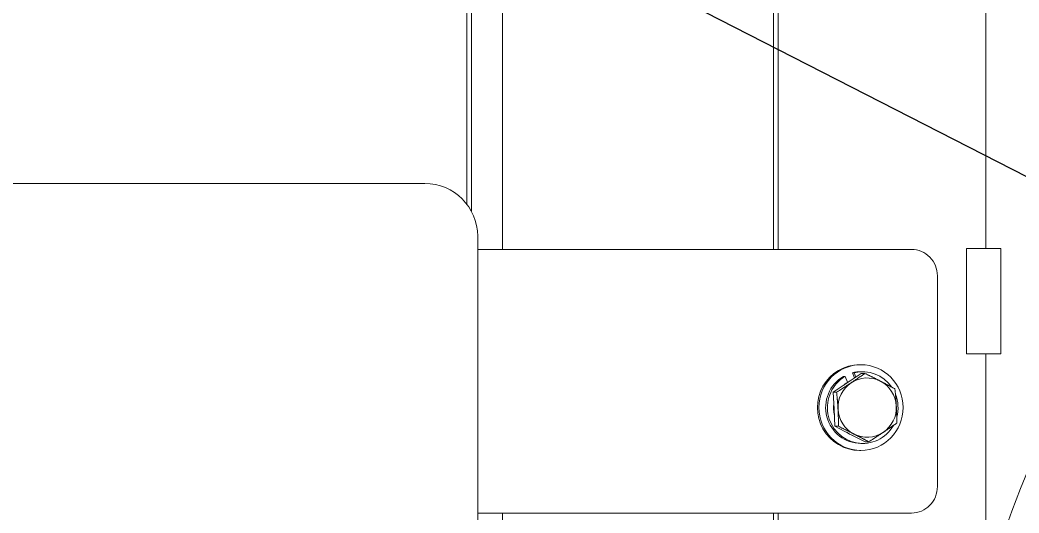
# Model space of a CAD drawing. Header units: inches. Extents: x 14 to 368, y 5 to 236.
# Drawn here: x 172.19 to 181.66, y 92.32 to 96.99 of the extents above; entities that cross this region are included whole.
import ezdxf

# ---------------------------------------------------------------- set-up
doc = ezdxf.new("R2010")
doc.units = ezdxf.units.IN
doc.header["$LTSCALE"] = 11
doc.header["$MEASUREMENT"] = 0
doc.layers.add('Symbol (ANSI)', color=7, linetype='Continuous', lineweight=25)
doc.layers.add('Visible (ANSI)', color=7, linetype='Continuous', lineweight=50)
doc.styles.add('MEMCOR Medium', font='arial.ttf')
doc.dimstyles.new('Default (ANSI)$7', dxfattribs={"dimscale": 11, "dimtxt": 0.15, "dimasz": 0.098425, "dimexe": 0.125, "dimexo": 0.0625, "dimgap": 0.031496, "dimtad": 0, "dimtih": 1, "dimtoh": 1, "dimdec": 4, "dimrnd": 1e-08, "dimzin": 3, "dimdsep": 46, "dimlunit": 5, "dimtxsty": 'MEMCOR Medium', "dimcen": 0.09, "dimdle": 0.393701, "dimclrd": 256, "dimclre": 256, "dimclrt": 256, "dimadec": 0, "dimazin": 1, "dimtfac": 0.8, "dimtofl": 0, "dimtmove": 0, "dimatfit": 3, "dimfxl": 1, "dimfrac": 1, "dimtolj": 1, "dimtzin": 4, "dimlwd": -1, "dimlwe": -1, "dimarcsym": 0})

msp = doc.modelspace()

# ---------------------------------------------------------------- linework, layer by layer
at = {"layer": 'Visible (ANSI)', "linetype": 'Continuous', "lineweight": 18}
for p, q in [((181.350747, 94.82876), (181.350747, 102.70876)), ((176.429112, 95.248266), (176.429112, 97.44376)), ((176.472524, 97.44376), (176.472524, 95.181261)), ((176.768587, 94.81876), (176.768587, 97.44376)), ((179.337719, 94.81876), (179.337719, 97.44376)), ((179.381131, 97.44376), (179.381131, 94.81876)), ((176.032532, 95.44376), (169.631282, 95.44376)), ((176.532532, 79.44376), (176.532532, 94.94376)), ((176.787702, 94.81876), (176.532532, 94.81876)), ((176.787702, 94.81876), (177.294527, 94.81876)), ((180.6447, 94.81876), (177.294527, 94.81876)), ((181.491335, 94.82876), (181.166095, 94.82876)), ((181.166095, 93.82876), (181.166095, 94.82876)), ((181.491335, 93.82876), (181.491335, 94.82876)), ((180.890902, 92.56876), (180.890902, 94.56876)), ((181.491335, 93.82876), (181.166095, 93.82876)), ((181.350747, 91.557941), (181.350747, 93.82876)), ((180.152296, 93.72476), (180.166188, 93.72476)), ((180.01589, 93.613674), (179.999568, 93.613674)), ((180.01589, 93.613674), (180.037815, 93.558286)), ((180.03544, 93.553967), (180.169174, 93.642734)), ((180.085461, 93.64873), (180.104759, 93.599978)), ((180.101784, 93.64873), (180.085461, 93.64873)), ((180.117685, 93.608558), (180.101784, 93.64873)), ((180.182511, 93.65876), (180.166188, 93.65876)), ((180.169174, 93.642734), (180.202671, 93.642734)), ((179.901706, 93.465201), (180.03544, 93.553967)), ((179.901706, 93.465201), (179.935204, 93.465201)), ((179.910546, 93.303214), (179.901706, 93.465201)), ((179.919385, 93.141227), (179.910546, 93.303214)), ((179.919385, 93.141227), (179.952882, 93.141227)), ((180.061958, 93.068006), (179.919385, 93.141227)), ((180.204531, 92.994786), (180.061958, 93.068006)), ((180.152296, 92.91276), (180.166188, 92.91276)), ((180.182511, 92.97876), (180.166188, 92.97876)), ((180.204531, 92.994786), (180.238029, 92.994786)), ((176.532532, 92.31876), (176.787702, 92.31876)), ((176.768587, 78.56876), (176.768587, 92.31876)), ((177.294527, 92.31876), (176.787702, 92.31876)), ((177.294527, 92.31876), (180.6447, 92.31876)), ((179.337719, 78.56876), (179.337719, 92.31876)), ((179.381131, 92.31876), (179.381131, 78.56876))]:
    msp.add_line(p, q, dxfattribs=at)
msp.add_circle((190.518842, 89.06876), 9.5, dxfattribs=at)
msp.add_arc((176.032532, 94.94376), 0.5, 0, 90, dxfattribs=at)
for centre, major_axis, start_param, end_param in [((180.6447, 94.56876), (0, 0.25), 4.71238898, 6.28318531), ((180.152296, 93.31876), (0, -0.406), 3.14159265, 6.28318531), ((180.182511, 93.31876), (0, 0.34), 5.3193991, 6.52667947), ((180.166188, 93.31876), (0, -0.34), 3.66244557, 6.28318531), ((180.182511, 93.31876), (0, -0.34), 3.66244557, 7.33255283), ((180.182511, 93.31876), (0, 0.281), 0.44782597, 0.71007783), ((180.224708, 93.31876), (0, 0.281), 5.81493966, 6.86213721), ((180.166188, 93.31876), (0, 0.34), 0, 0.24349416), ((180.224708, 93.31876), (0, -0.281), 3.72054455, 4.76774211), ((180.224708, 93.31876), (0, 0.281), 4.76774211, 5.81493966), ((180.182511, 93.31876), (0, -0.34), 1.29710766, 1.95689326), ((180.182511, 93.31876), (0, 0.281), 1.44890968, 1.80338923), ((180.224708, 93.31876), (0, -0.281), 4.76774211, 5.81493966), ((180.224708, 93.31876), (0, 0.281), 3.72054455, 4.76774211), ((180.182511, 93.31876), (0, -0.281), 5.69586344, 5.93401587), ((180.224708, 93.31876), (0, -0.281), 5.81493966, 6.86213721), ((180.6447, 92.56876), (0, -0.25), 0, 1.57079633)]:
    msp.add_ellipse(centre, major_axis=major_axis, ratio=0.98480775, start_param=start_param, end_param=end_param, dxfattribs=at)
msp.add_ellipse((180.166188, 93.31876), major_axis=(0, -0.406), ratio=0.98480775, dxfattribs=at)
for points in [[(180.073296, 93.553967), (180.135362, 93.595164), (180.202671, 93.642734)], [(180.202671, 93.642734), (180.283434, 93.603495), (180.349603, 93.569513)], [(179.935204, 93.465201), (180.01123, 93.51277), (180.073296, 93.553967)], [(180.349603, 93.569513), (180.415771, 93.535532), (180.487818, 93.496293)], [(180.487818, 93.496293), (180.496913, 93.409485), (180.501015, 93.334306)], [(179.948401, 93.303214), (179.944299, 93.378392), (179.935204, 93.465201)], [(179.952882, 93.141227), (179.952503, 93.228035), (179.948401, 93.303214)], [(180.501015, 93.334306), (180.505118, 93.259128), (180.505496, 93.172319)], [(180.099814, 93.068006), (180.033645, 93.101988), (179.952882, 93.141227)], [(180.505496, 93.172319), (180.438187, 93.124749), (180.376121, 93.083553)], [(180.238029, 92.994786), (180.165982, 93.034025), (180.099814, 93.068006)], [(180.376121, 93.083553), (180.314055, 93.042356), (180.238029, 92.994786)]]:
    msp.add_rational_spline(points, [1, 1.0379548493, 1], degree=2, dxfattribs=at)

# ---------------------------------------------------------------- leaders
at = {"layer": 'Symbol (ANSI)', "annotation_type": 0, "has_hookline": 1, "hookline_direction": 1, "text_width": 39.391782}
msp.add_leader([(189.125237, 91.725424), (170.026398, 101.503739), (168.943721, 101.503739)], dimstyle='Default (ANSI)$7', override={"dimtad": 0}, dxfattribs=at)

doc.saveas('drawing.dxf')
